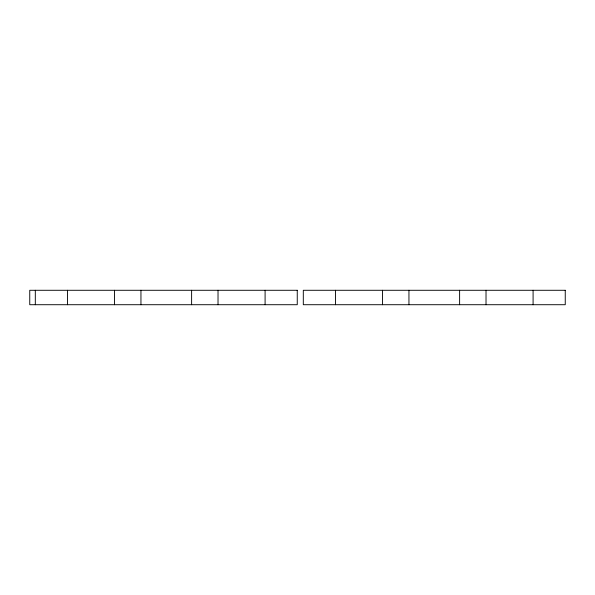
<?xml version="1.0" encoding="UTF-8"?>
<svg xmlns="http://www.w3.org/2000/svg" width="595" height="595" viewBox="0 0 595 595"><rect width="100%" height="100%" fill="white"/><g stroke="black" fill="none" stroke-linecap="round" stroke-linejoin="round"><path stroke-width="0.89" d="M533.09 290.286L533.09 304.714M486.018 290.286L486.018 304.714M459.615 290.286L459.615 304.714M408.944 290.286L408.944 304.714M382.54 290.286L382.54 304.714M335.468 290.286L335.468 304.714M265.095 290.286L265.095 304.714M218.023 290.286L218.023 304.714M191.612 290.286L191.612 304.714M140.948 290.286L140.948 304.714M114.538 290.286L114.538 304.714M67.466 290.286L67.466 304.714M35.313 290.286L35.313 304.714M297.255 290.286L29.75 290.286L29.75 304.714L297.255 304.714L297.255 290.286M565.25 290.286L303.309 290.286L303.309 304.714L565.25 304.714L565.25 290.286"/></g></svg>
